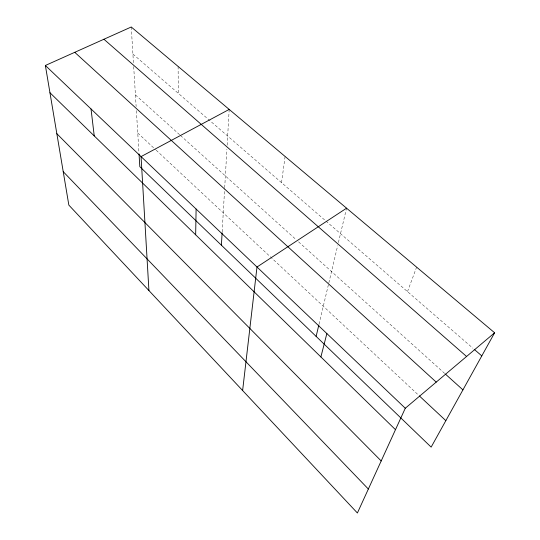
<?xml version="1.0" encoding="UTF-8"?>
<svg xmlns="http://www.w3.org/2000/svg" width="540" height="540" viewBox="0 0 540 540"><rect width="100%" height="100%" fill="white"/><g stroke="black" fill="none" stroke-linecap="round" stroke-linejoin="round"><path stroke-width="0.41" stroke-dasharray="2.7 2.03" d="M222.163 231.93L224.654 188.514M224.701 187.67L226.901 149.337M227.144 145.179L229.196 109.418M281.522 182.628L285.107 156.465M319.032 324.169L328.658 283.635M328.847 282.832L337.649 245.754M338.411 242.534L346.565 208.19M407.498 291.62L416.61 267.131M132.914 54.068L325.289 220.496M325.924 221.049L472.905 348.206M135.419 94.905L179.861 134.933M180.488 135.493L296.069 239.598M298.559 241.839L444.764 373.518M137.754 133.022L155.561 149.641M156.175 150.215L418.73 395.341M131.254 27L133.475 63.234M133.684 66.569L136.134 106.508M136.384 110.646L138.996 153.212M178.112 66.427L178.315 93.339"/><path stroke-width="0.81" d="M195.662 234.819L196.108 209.034M221.4 245.207L222.116 232.76M242.622 390.528L256.993 267.017L346.565 208.19M316.13 336.4L318.836 324.986M320.888 356.933L326.862 333.551M494.627 332.782L405.284 408.24L357.399 513L68.843 205.106L45.373 65.475L131.254 27L494.627 332.782L431.15 447.12L139.82 166.678L139.05 154.055M229.196 109.418L141.055 156.6L148.932 290.554M474.174 349.306L481.795 355.894M103.93 39.245L466.567 356.481M445.392 374.078L462.929 389.873M74.749 52.312L436.226 382.111M419.344 395.921L445.844 420.653M45.373 65.475L405.284 408.24M49.957 92.731L395.483 429.678M56.835 133.67L381.186 460.951M63.227 171.686L368.354 489.038M91.024 108.959L94.237 135.918"/></g></svg>
